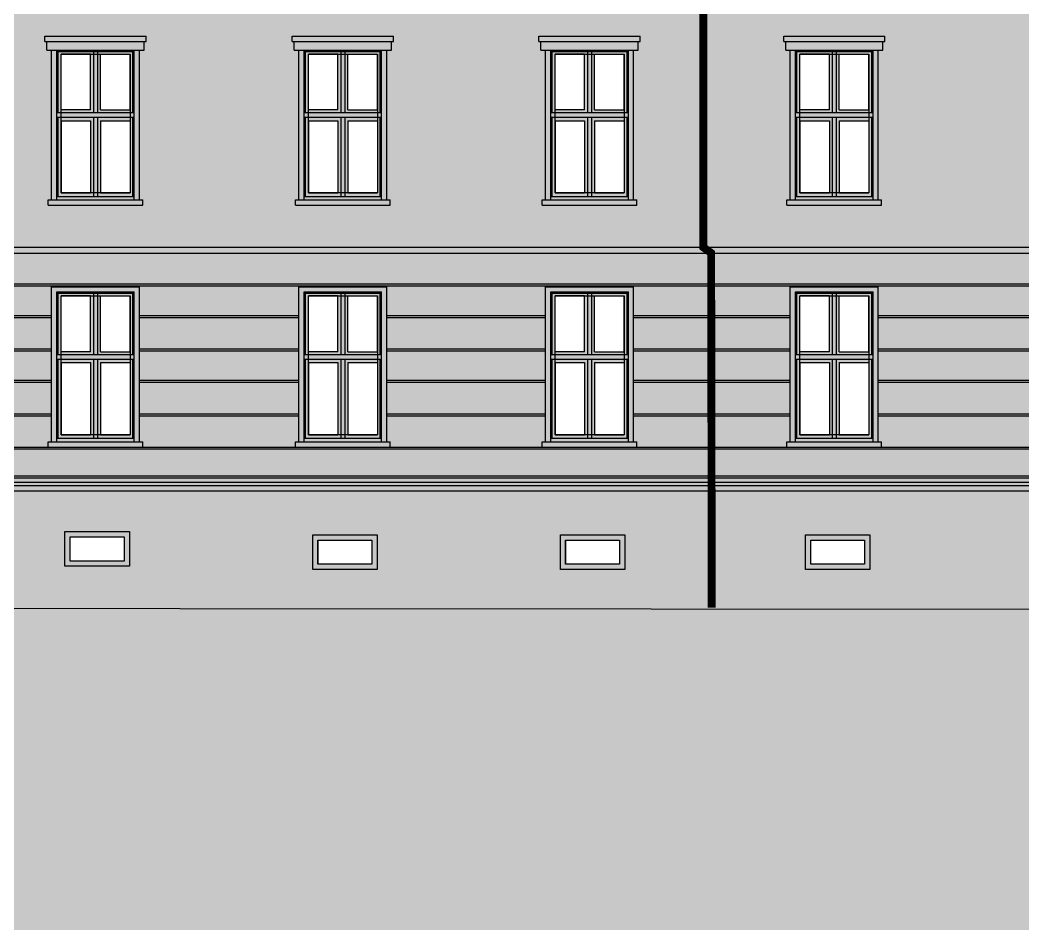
# Model space of a CAD drawing. Header units: metres. Extents: x -6 to 116, y 234 to 267.
# Drawn here: x 39.16 to 54.43, y 233.64 to 247.49 of the extents above; entities that cross this region are included whole.
import ezdxf

# ---------------------------------------------------------------- set-up
doc = ezdxf.new("R2010")
doc.units = ezdxf.units.M
doc.header["$LTSCALE"] = 0.01
doc.header["$XCLIPFRAME"] = 2
doc.linetypes.add('AUSGEZOGEN', pattern=[0])
for name, color, linetype in [('A_Fensterrahmen', 1, 'Continuous'), ('A_Glasbild', 7, 'Continuous'), ('A_regenrinne', 252, 'Continuous'), ('A_Schraff_Fassade_OG', 41, 'Continuous'), ('A_Schraff_Fensterrahmen', 255, 'Continuous'), ('A_Schraff_gelände', 251, 'Continuous'), ('A_Schraff_Gewaende', 23, 'Continuous'), ('A_Schraff_Paneel', 14, 'Continuous'), ('A_Schraff_Sims', 17, 'Continuous'), ('FASSADE', 7, 'AUSGEZOGEN'), ('FASSADE_STRUKTUR', 2, 'AUSGEZOGEN'), ('Gel_lageplan', 4, 'Continuous')]:
    doc.layers.add(name, color=color, linetype=linetype)
picture_1 = doc.add_image_def('image1.jpg', size_in_pixel=(60, 84))

msp = doc.modelspace()

# ---------------------------------------------------------------- hatches: boundary and pattern name
at = {"layer": 'A_Schraff_Fassade_OG'}
h = msp.add_hatch(color=256, dxfattribs=at)
h.paths.add_polyline_path([(39.643, 254.251), (39.573, 254.251), (39.573, 254.381), (39.543, 254.381), (39.543, 254.461), (41.083, 254.461), (41.083, 254.381), (41.053, 254.381), (41.053, 254.251), (40.983, 254.251), (40.983, 253.659), (43.408, 253.659), (43.408, 254.251), (43.338, 254.251), (43.338, 254.381), (43.308, 254.381), (43.308, 254.461), (44.848, 254.461), (44.848, 254.381), (44.818, 254.381), (44.818, 254.251), (44.748, 254.251), (44.748, 253.659), (47.163, 253.659), (47.163, 254.251), (47.093, 254.251), (47.093, 254.381), (47.063, 254.381), (47.063, 254.461), (48.603, 254.461), (48.603, 254.381), (48.573, 254.381), (48.573, 254.251), (48.503, 254.251), (48.503, 253.659), (50.888, 253.659), (50.888, 254.251), (50.818, 254.251), (50.818, 254.381), (50.788, 254.381), (50.788, 254.461), (52.328, 254.461), (52.328, 254.381), (52.298, 254.381), (52.298, 254.251), (52.228, 254.251), (52.228, 253.659), (54.633, 253.659), (54.633, 254.251), (54.563, 254.251), (54.563, 254.381), (54.533, 254.381), (54.533, 254.461), (56.073, 254.461), (56.073, 254.381), (56.043, 254.381), (56.043, 254.251), (55.973, 254.251), (55.973, 253.659), (58.393, 253.659), (58.393, 254.251), (58.323, 254.251), (58.323, 254.381), (58.293, 254.381), (58.293, 254.461), (59.833, 254.461), (59.833, 254.381), (59.803, 254.381), (59.803, 254.251), (59.733, 254.251), (59.733, 253.659), (62.133, 253.659), (62.133, 254.251), (62.063, 254.251), (62.063, 254.381), (62.033, 254.381), (62.033, 254.461), (63.573, 254.461), (63.573, 254.381), (63.543, 254.381), (63.543, 254.251), (63.473, 254.251), (63.473, 253.659), (65.903, 253.659), (65.903, 254.251), (65.833, 254.251), (65.833, 254.381), (65.803, 254.381), (65.803, 254.461), (67.343, 254.461), (67.343, 254.381), (67.313, 254.381), (67.313, 254.251), (67.243, 254.251), (67.243, 253.659), (69.696, 253.659), (69.696, 254.251), (69.626, 254.251), (69.626, 254.381), (69.596, 254.381), (69.596, 254.461), (71.136, 254.461), (71.136, 254.381), (71.106, 254.381), (71.106, 254.251), (71.036, 254.251), (71.036, 253.659), (72.503, 253.659), (72.503, 254.562), (25.866, 254.562), (25.866, 253.659), (28.408, 253.659), (28.408, 254.251), (28.338, 254.251), (28.338, 254.381), (28.308, 254.381), (28.308, 254.461), (29.848, 254.461), (29.848, 254.381), (29.818, 254.381), (29.818, 254.251), (29.748, 254.251), (29.748, 253.659), (32.153, 253.659), (32.153, 254.251), (32.083, 254.251), (32.083, 254.381), (32.053, 254.381), (32.053, 254.461), (33.593, 254.461), (33.593, 254.381), (33.563, 254.381), (33.563, 254.251), (33.493, 254.251), (33.493, 253.659), (35.923, 253.659), (35.923, 254.251), (35.853, 254.251), (35.853, 254.381), (35.823, 254.381), (35.823, 254.461), (37.363, 254.461), (37.363, 254.381), (37.333, 254.381), (37.333, 254.251), (37.263, 254.251), (37.263, 253.659), (39.643, 253.659)])
h.paths.add_polyline_path([(72.503, 253.659), (71.036, 253.659), (71.036, 251.971), (71.086, 251.971), (71.086, 251.891), (69.646, 251.891), (69.646, 251.971), (69.696, 251.971), (69.696, 253.659), (67.243, 253.659), (67.243, 251.971), (67.293, 251.971), (67.293, 251.891), (65.853, 251.891), (65.853, 251.971), (65.903, 251.971), (65.903, 253.659), (63.473, 253.659), (63.473, 251.971), (63.523, 251.971), (63.523, 251.891), (62.083, 251.891), (62.083, 251.971), (62.133, 251.971), (62.133, 253.659), (59.733, 253.659), (59.733, 251.971), (59.783, 251.971), (59.783, 251.891), (58.343, 251.891), (58.343, 251.971), (58.393, 251.971), (58.393, 253.659), (55.973, 253.659), (55.973, 251.971), (56.023, 251.971), (56.023, 251.891), (54.583, 251.891), (54.583, 251.971), (54.633, 251.971), (54.633, 253.659), (52.228, 253.659), (52.228, 251.971), (52.278, 251.971), (52.278, 251.891), (50.838, 251.891), (50.838, 251.971), (50.888, 251.971), (50.888, 253.659), (48.503, 253.659), (48.503, 251.971), (48.553, 251.971), (48.553, 251.891), (47.113, 251.891), (47.113, 251.971), (47.163, 251.971), (47.163, 253.659), (44.748, 253.659), (44.748, 251.971), (44.798, 251.971), (44.798, 251.891), (43.358, 251.891), (43.358, 251.971), (43.408, 251.971), (43.408, 253.659), (40.983, 253.659), (40.983, 251.971), (41.033, 251.971), (41.033, 251.891), (39.593, 251.891), (39.593, 251.971), (39.643, 251.971), (39.643, 253.659), (37.263, 253.659), (37.263, 251.971), (37.313, 251.971), (37.313, 251.891), (35.873, 251.891), (35.873, 251.971), (35.923, 251.971), (35.923, 253.659), (33.493, 253.659), (33.493, 251.971), (33.543, 251.971), (33.543, 251.891), (32.103, 251.891), (32.103, 251.971), (32.153, 251.971), (32.153, 253.659), (29.748, 253.659), (29.748, 251.971), (29.798, 251.971), (29.798, 251.891), (28.358, 251.891), (28.358, 251.971), (28.408, 251.971), (28.408, 253.659), (25.866, 253.659), (25.866, 249.706), (28.408, 249.706), (28.408, 250.665), (28.338, 250.665), (28.338, 250.795), (28.308, 250.795), (28.308, 250.875), (29.848, 250.875), (29.848, 250.795), (29.818, 250.795), (29.818, 250.665), (29.748, 250.665), (29.748, 249.706), (32.153, 249.706), (32.153, 250.665), (32.083, 250.665), (32.083, 250.795), (32.053, 250.795), (32.053, 250.875), (33.593, 250.875), (33.593, 250.795), (33.563, 250.795), (33.563, 250.665), (33.493, 250.665), (33.493, 249.706), (35.923, 249.706), (35.923, 250.665), (35.853, 250.665), (35.853, 250.795), (35.823, 250.795), (35.823, 250.875), (37.363, 250.875), (37.363, 250.795), (37.333, 250.795), (37.333, 250.665), (37.263, 250.665), (37.263, 249.706), (39.643, 249.706), (39.643, 250.665), (39.573, 250.665), (39.573, 250.795), (39.543, 250.795), (39.543, 250.875), (41.083, 250.875), (41.083, 250.795), (41.053, 250.795), (41.053, 250.665), (40.983, 250.665), (40.983, 249.706), (43.408, 249.706), (43.408, 250.665), (43.338, 250.665), (43.338, 250.795), (43.308, 250.795), (43.308, 250.875), (44.848, 250.875), (44.848, 250.795), (44.818, 250.795), (44.818, 250.665), (44.748, 250.665), (44.748, 249.706), (47.163, 249.706), (47.163, 250.665), (47.093, 250.665), (47.093, 250.795), (47.063, 250.795), (47.063, 250.875), (48.603, 250.875), (48.603, 250.795), (48.573, 250.795), (48.573, 250.665), (48.503, 250.665), (48.503, 249.706), (50.888, 249.706), (50.888, 250.665), (50.818, 250.665), (50.818, 250.795), (50.788, 250.795), (50.788, 250.875), (52.328, 250.875), (52.328, 250.795), (52.298, 250.795), (52.298, 250.665), (52.228, 250.665), (52.228, 249.706), (54.633, 249.706), (54.633, 250.665), (54.563, 250.665), (54.563, 250.795), (54.533, 250.795), (54.533, 250.875), (56.073, 250.875), (56.073, 250.795), (56.043, 250.795), (56.043, 250.665), (55.973, 250.665), (55.973, 249.706), (58.393, 249.706), (58.393, 250.665), (58.323, 250.665), (58.323, 250.795), (58.293, 250.795), (58.293, 250.875), (59.833, 250.875), (59.833, 250.795), (59.803, 250.795), (59.803, 250.665), (59.733, 250.665), (59.733, 249.706), (62.133, 249.706), (62.133, 250.665), (62.063, 250.665), (62.063, 250.795), (62.033, 250.795), (62.033, 250.875), (63.573, 250.875), (63.573, 250.795), (63.543, 250.795), (63.543, 250.665), (63.473, 250.665), (63.473, 249.706), (65.903, 249.706), (65.903, 250.665), (65.833, 250.665), (65.833, 250.795), (65.803, 250.795), (65.803, 250.875), (67.343, 250.875), (67.343, 250.795), (67.313, 250.795), (67.313, 250.665), (67.243, 250.665), (67.243, 249.706), (69.696, 249.706), (69.696, 250.665), (69.626, 250.665), (69.626, 250.795), (69.596, 250.795), (69.596, 250.875), (71.136, 250.875), (71.136, 250.795), (71.106, 250.795), (71.106, 250.665), (71.036, 250.665), (71.036, 249.706), (72.503, 249.706)])
h.paths.add_polyline_path([(39.643, 249.706), (37.263, 249.706), (37.263, 248.385), (37.313, 248.385), (37.313, 248.305), (35.873, 248.305), (35.873, 248.385), (35.923, 248.385), (35.923, 249.706), (33.493, 249.706), (33.493, 248.385), (33.543, 248.385), (33.543, 248.305), (32.103, 248.305), (32.103, 248.385), (32.153, 248.385), (32.153, 249.706), (29.748, 249.706), (29.748, 248.385), (29.798, 248.385), (29.798, 248.305), (28.358, 248.305), (28.358, 248.385), (28.408, 248.385), (28.408, 249.706), (25.866, 249.706), (25.866, 245.725), (28.408, 245.725), (28.408, 247.035), (28.338, 247.035), (28.338, 247.165), (28.308, 247.165), (28.308, 247.245), (29.848, 247.245), (29.848, 247.165), (29.818, 247.165), (29.818, 247.035), (29.748, 247.035), (29.748, 245.725), (32.153, 245.725), (32.153, 247.035), (32.083, 247.035), (32.083, 247.165), (32.053, 247.165), (32.053, 247.245), (33.593, 247.245), (33.593, 247.165), (33.563, 247.165), (33.563, 247.035), (33.493, 247.035), (33.493, 245.725), (35.923, 245.725), (35.923, 247.035), (35.853, 247.035), (35.853, 247.165), (35.823, 247.165), (35.823, 247.245), (37.363, 247.245), (37.363, 247.165), (37.333, 247.165), (37.333, 247.035), (37.263, 247.035), (37.263, 245.725), (39.643, 245.725), (39.643, 247.035), (39.573, 247.035), (39.573, 247.165), (39.543, 247.165), (39.543, 247.245), (41.083, 247.245), (41.083, 247.165), (41.053, 247.165), (41.053, 247.035), (40.983, 247.035), (40.983, 245.725), (43.408, 245.725), (43.408, 247.035), (43.338, 247.035), (43.338, 247.165), (43.308, 247.165), (43.308, 247.245), (44.848, 247.245), (44.848, 247.165), (44.818, 247.165), (44.818, 247.035), (44.748, 247.035), (44.748, 245.725), (47.163, 245.725), (47.163, 247.035), (47.093, 247.035), (47.093, 247.165), (47.063, 247.165), (47.063, 247.245), (48.603, 247.245), (48.603, 247.165), (48.573, 247.165), (48.573, 247.035), (48.503, 247.035), (48.503, 245.725), (50.888, 245.725), (50.888, 247.035), (50.818, 247.035), (50.818, 247.165), (50.788, 247.165), (50.788, 247.245), (52.328, 247.245), (52.328, 247.165), (52.298, 247.165), (52.298, 247.035), (52.228, 247.035), (52.228, 245.725), (54.633, 245.725), (54.633, 247.035), (54.563, 247.035), (54.563, 247.165), (54.533, 247.165), (54.533, 247.245), (56.073, 247.245), (56.073, 247.165), (56.043, 247.165), (56.043, 247.035), (55.973, 247.035), (55.973, 245.725), (58.393, 245.725), (58.393, 247.035), (58.323, 247.035), (58.323, 247.165), (58.293, 247.165), (58.293, 247.245), (59.833, 247.245), (59.833, 247.165), (59.803, 247.165), (59.803, 247.035), (59.733, 247.035), (59.733, 245.725), (62.133, 245.725), (62.133, 247.035), (62.063, 247.035), (62.063, 247.165), (62.033, 247.165), (62.033, 247.245), (63.573, 247.245), (63.573, 247.165), (63.543, 247.165), (63.543, 247.035), (63.473, 247.035), (63.473, 245.725), (65.903, 245.725), (65.903, 247.035), (65.833, 247.035), (65.833, 247.165), (65.803, 247.165), (65.803, 247.245), (67.343, 247.245), (67.343, 247.165), (67.313, 247.165), (67.313, 247.035), (67.243, 247.035), (67.243, 245.725), (69.696, 245.725), (69.696, 247.035), (69.626, 247.035), (69.626, 247.165), (69.596, 247.165), (69.596, 247.245), (71.136, 247.245), (71.136, 247.165), (71.106, 247.165), (71.106, 247.035), (71.036, 247.035), (71.036, 245.725), (72.503, 245.725), (72.503, 249.706), (71.036, 249.706), (71.036, 248.385), (71.086, 248.385), (71.086, 248.305), (69.646, 248.305), (69.646, 248.385), (69.696, 248.385), (69.696, 249.706), (67.243, 249.706), (67.243, 248.385), (67.293, 248.385), (67.293, 248.305), (65.853, 248.305), (65.853, 248.385), (65.903, 248.385), (65.903, 249.706), (63.473, 249.706), (63.473, 248.385), (63.523, 248.385), (63.523, 248.305), (62.083, 248.305), (62.083, 248.385), (62.133, 248.385), (62.133, 249.706), (59.733, 249.706), (59.733, 248.385), (59.783, 248.385), (59.783, 248.305), (58.343, 248.305), (58.343, 248.385), (58.393, 248.385), (58.393, 249.706), (55.973, 249.706), (55.973, 248.385), (56.023, 248.385), (56.023, 248.305), (54.583, 248.305), (54.583, 248.385), (54.633, 248.385), (54.633, 249.706), (52.228, 249.706), (52.228, 248.385), (52.278, 248.385), (52.278, 248.305), (50.838, 248.305), (50.838, 248.385), (50.888, 248.385), (50.888, 249.706), (48.503, 249.706), (48.503, 248.385), (48.553, 248.385), (48.553, 248.305), (47.113, 248.305), (47.113, 248.385), (47.163, 248.385), (47.163, 249.706), (44.748, 249.706), (44.748, 248.385), (44.798, 248.385), (44.798, 248.305), (43.358, 248.305), (43.358, 248.385), (43.408, 248.385), (43.408, 249.706), (40.983, 249.706), (40.983, 248.385), (41.033, 248.385), (41.033, 248.305), (39.593, 248.305), (39.593, 248.385), (39.643, 248.385)])
h.paths.add_polyline_path([(39.643, 245.725), (37.263, 245.725), (37.263, 244.755), (37.313, 244.755), (37.313, 244.675), (35.873, 244.675), (35.873, 244.755), (35.923, 244.755), (35.923, 245.725), (33.493, 245.725), (33.493, 244.755), (33.543, 244.755), (33.543, 244.675), (32.103, 244.675), (32.103, 244.755), (32.153, 244.755), (32.153, 245.725), (29.748, 245.725), (29.748, 244.755), (29.798, 244.755), (29.798, 244.675), (28.358, 244.675), (28.358, 244.755), (28.408, 244.755), (28.408, 245.725), (25.866, 245.725), (25.866, 244.032), (72.503, 244.032), (72.503, 245.725), (71.036, 245.725), (71.036, 244.755), (71.086, 244.755), (71.086, 244.675), (69.646, 244.675), (69.646, 244.755), (69.696, 244.755), (69.696, 245.725), (67.243, 245.725), (67.243, 244.755), (67.293, 244.755), (67.293, 244.675), (65.853, 244.675), (65.853, 244.755), (65.903, 244.755), (65.903, 245.725), (63.473, 245.725), (63.473, 244.755), (63.523, 244.755), (63.523, 244.675), (62.083, 244.675), (62.083, 244.755), (62.133, 244.755), (62.133, 245.725), (59.733, 245.725), (59.733, 244.755), (59.783, 244.755), (59.783, 244.675), (58.343, 244.675), (58.343, 244.755), (58.393, 244.755), (58.393, 245.725), (55.973, 245.725), (55.973, 244.755), (56.023, 244.755), (56.023, 244.675), (54.583, 244.675), (54.583, 244.755), (54.633, 244.755), (54.633, 245.725), (52.228, 245.725), (52.228, 244.755), (52.278, 244.755), (52.278, 244.675), (50.838, 244.675), (50.838, 244.755), (50.888, 244.755), (50.888, 245.725), (48.503, 245.725), (48.503, 244.755), (48.553, 244.755), (48.553, 244.675), (47.113, 244.675), (47.113, 244.755), (47.163, 244.755), (47.163, 245.725), (44.748, 245.725), (44.748, 244.755), (44.798, 244.755), (44.798, 244.675), (43.358, 244.675), (43.358, 244.755), (43.408, 244.755), (43.408, 245.725), (40.983, 245.725), (40.983, 244.755), (41.033, 244.755), (41.033, 244.675), (39.593, 244.675), (39.593, 244.755), (39.643, 244.755)])
at = {"layer": 'A_Schraff_Fensterrahmen'}
h = msp.add_hatch(color=256, dxfattribs=at)
h.paths.add_polyline_path([(40.283, 247.015), (39.743, 247.015), (39.743, 246.083), (40.283, 246.083)])
h.paths.add_polyline_path([(40.238, 246.974), (40.238, 246.124), (39.788, 246.124), (39.788, 246.974)], flags=16)
h.paths.add_polyline_path([(40.883, 247.015), (40.343, 247.015), (40.343, 246.083), (40.883, 246.083)])
h.paths.add_polyline_path([(40.388, 246.974), (40.838, 246.974), (40.838, 246.124), (40.388, 246.124)], flags=16)
h.paths.add_polyline_path([(40.343, 247.015), (40.283, 247.015), (40.283, 246.083), (40.343, 246.083)])
h.paths.add_polyline_path([(40.283, 246.013), (39.743, 246.013), (39.743, 244.807), (40.283, 244.807)])
h.paths.add_polyline_path([(40.238, 245.96), (40.238, 244.86), (39.788, 244.86), (39.788, 245.96)], flags=16)
h.paths.add_polyline_path([(40.883, 246.013), (40.343, 246.013), (40.343, 244.807), (40.883, 244.807)])
h.paths.add_polyline_path([(40.838, 245.96), (40.838, 244.86), (40.388, 244.86), (40.388, 245.96)], flags=16)
h.paths.add_polyline_path([(40.343, 246.013), (40.283, 246.013), (40.283, 244.807), (40.343, 244.807)])
h.paths.add_polyline_path([(40.903, 246.05), (39.723, 246.05), (39.723, 246.013), (40.903, 246.013)])
h.paths.add_polyline_path([(40.903, 246.083), (39.723, 246.083), (39.723, 246.05), (40.903, 246.05)])
h.paths.add_polyline_path([(40.903, 244.807), (39.723, 244.807), (39.723, 244.755), (40.903, 244.755)])
h = msp.add_hatch(color=256, dxfattribs=at)
h.paths.add_polyline_path([(44.048, 247.015), (43.508, 247.015), (43.508, 246.083), (44.048, 246.083)])
h.paths.add_polyline_path([(44.003, 246.974), (44.003, 246.124), (43.553, 246.124), (43.553, 246.974)], flags=16)
h.paths.add_polyline_path([(44.648, 247.015), (44.108, 247.015), (44.108, 246.083), (44.648, 246.083)])
h.paths.add_polyline_path([(44.153, 246.974), (44.603, 246.974), (44.603, 246.124), (44.153, 246.124)], flags=16)
h.paths.add_polyline_path([(44.108, 247.015), (44.048, 247.015), (44.048, 246.083), (44.108, 246.083)])
h.paths.add_polyline_path([(44.048, 246.013), (43.508, 246.013), (43.508, 244.807), (44.048, 244.807)])
h.paths.add_polyline_path([(44.003, 245.96), (44.003, 244.86), (43.553, 244.86), (43.553, 245.96)], flags=16)
h.paths.add_polyline_path([(44.648, 246.013), (44.108, 246.013), (44.108, 244.807), (44.648, 244.807)])
h.paths.add_polyline_path([(44.603, 245.96), (44.603, 244.86), (44.153, 244.86), (44.153, 245.96)], flags=16)
h.paths.add_polyline_path([(44.108, 246.013), (44.048, 246.013), (44.048, 244.807), (44.108, 244.807)])
h.paths.add_polyline_path([(44.668, 246.05), (43.488, 246.05), (43.488, 246.013), (44.668, 246.013)])
h.paths.add_polyline_path([(44.668, 246.083), (43.488, 246.083), (43.488, 246.05), (44.668, 246.05)])
h.paths.add_polyline_path([(44.668, 244.807), (43.488, 244.807), (43.488, 244.755), (44.668, 244.755)])
h = msp.add_hatch(color=256, dxfattribs=at)
h.paths.add_polyline_path([(47.803, 247.015), (47.263, 247.015), (47.263, 246.083), (47.803, 246.083)])
h.paths.add_polyline_path([(47.758, 246.974), (47.758, 246.124), (47.308, 246.124), (47.308, 246.974)], flags=16)
h.paths.add_polyline_path([(48.403, 247.015), (47.863, 247.015), (47.863, 246.083), (48.403, 246.083)])
h.paths.add_polyline_path([(47.908, 246.974), (48.358, 246.974), (48.358, 246.124), (47.908, 246.124)], flags=16)
h.paths.add_polyline_path([(47.863, 247.015), (47.803, 247.015), (47.803, 246.083), (47.863, 246.083)])
h.paths.add_polyline_path([(47.803, 246.013), (47.263, 246.013), (47.263, 244.807), (47.803, 244.807)])
h.paths.add_polyline_path([(47.758, 245.96), (47.758, 244.86), (47.308, 244.86), (47.308, 245.96)], flags=16)
h.paths.add_polyline_path([(48.403, 246.013), (47.863, 246.013), (47.863, 244.807), (48.403, 244.807)])
h.paths.add_polyline_path([(48.358, 245.96), (48.358, 244.86), (47.908, 244.86), (47.908, 245.96)], flags=16)
h.paths.add_polyline_path([(47.863, 246.013), (47.803, 246.013), (47.803, 244.807), (47.863, 244.807)])
h.paths.add_polyline_path([(48.423, 246.05), (47.243, 246.05), (47.243, 246.013), (48.423, 246.013)])
h.paths.add_polyline_path([(48.423, 246.083), (47.243, 246.083), (47.243, 246.05), (48.423, 246.05)])
h.paths.add_polyline_path([(48.423, 244.807), (47.243, 244.807), (47.243, 244.755), (48.423, 244.755)])
h = msp.add_hatch(color=256, dxfattribs=at)
h.paths.add_polyline_path([(51.528, 247.015), (50.988, 247.015), (50.988, 246.083), (51.528, 246.083)])
h.paths.add_polyline_path([(51.483, 246.974), (51.483, 246.124), (51.033, 246.124), (51.033, 246.974)], flags=16)
h.paths.add_polyline_path([(52.128, 247.015), (51.588, 247.015), (51.588, 246.083), (52.128, 246.083)])
h.paths.add_polyline_path([(51.633, 246.974), (52.083, 246.974), (52.083, 246.124), (51.633, 246.124)], flags=16)
h.paths.add_polyline_path([(51.588, 247.015), (51.528, 247.015), (51.528, 246.083), (51.588, 246.083)])
h.paths.add_polyline_path([(51.528, 246.013), (50.988, 246.013), (50.988, 244.807), (51.528, 244.807)])
h.paths.add_polyline_path([(51.483, 245.96), (51.483, 244.86), (51.033, 244.86), (51.033, 245.96)], flags=16)
h.paths.add_polyline_path([(52.128, 246.013), (51.588, 246.013), (51.588, 244.807), (52.128, 244.807)])
h.paths.add_polyline_path([(52.083, 245.96), (52.083, 244.86), (51.633, 244.86), (51.633, 245.96)], flags=16)
h.paths.add_polyline_path([(51.588, 246.013), (51.528, 246.013), (51.528, 244.807), (51.588, 244.807)])
h.paths.add_polyline_path([(52.148, 246.05), (50.968, 246.05), (50.968, 246.013), (52.148, 246.013)])
h.paths.add_polyline_path([(52.148, 246.083), (50.968, 246.083), (50.968, 246.05), (52.148, 246.05)])
h.paths.add_polyline_path([(52.148, 244.807), (50.968, 244.807), (50.968, 244.755), (52.148, 244.755)])
h = msp.add_hatch(color=256, dxfattribs=at)
h.paths.add_polyline_path([(40.283, 243.332), (39.743, 243.332), (39.743, 242.401), (40.283, 242.401)])
h.paths.add_polyline_path([(40.238, 243.291), (40.238, 242.441), (39.788, 242.441), (39.788, 243.291)], flags=16)
h.paths.add_polyline_path([(40.883, 243.332), (40.343, 243.332), (40.343, 242.401), (40.883, 242.401)])
h.paths.add_polyline_path([(40.388, 243.291), (40.838, 243.291), (40.838, 242.441), (40.388, 242.441)], flags=16)
h.paths.add_polyline_path([(40.283, 242.33), (39.743, 242.33), (39.743, 241.125), (40.283, 241.125)])
h.paths.add_polyline_path([(40.238, 242.278), (40.238, 241.178), (39.788, 241.178), (39.788, 242.278)], flags=16)
h.paths.add_polyline_path([(40.883, 242.33), (40.343, 242.33), (40.343, 241.125), (40.883, 241.125)])
h.paths.add_polyline_path([(40.388, 242.278), (40.838, 242.278), (40.838, 241.178), (40.388, 241.178)], flags=16)
h = msp.add_hatch(color=256, dxfattribs=at)
h.paths.add_polyline_path([(40.343, 243.332), (40.283, 243.332), (40.283, 242.401), (40.343, 242.401)])
h.paths.add_polyline_path([(40.343, 242.33), (40.283, 242.33), (40.283, 241.125), (40.343, 241.125)])
h = msp.add_hatch(color=256, dxfattribs=at)
h.paths.add_polyline_path([(44.048, 243.332), (43.508, 243.332), (43.508, 242.401), (44.048, 242.401)])
h.paths.add_polyline_path([(44.003, 243.291), (44.003, 242.441), (43.553, 242.441), (43.553, 243.291)], flags=16)
h.paths.add_polyline_path([(44.648, 243.332), (44.108, 243.332), (44.108, 242.401), (44.648, 242.401)])
h.paths.add_polyline_path([(44.153, 243.291), (44.603, 243.291), (44.603, 242.441), (44.153, 242.441)], flags=16)
h.paths.add_polyline_path([(44.048, 242.33), (43.508, 242.33), (43.508, 241.125), (44.048, 241.125)])
h.paths.add_polyline_path([(44.003, 242.278), (44.003, 241.178), (43.553, 241.178), (43.553, 242.278)], flags=16)
h.paths.add_polyline_path([(44.648, 242.33), (44.108, 242.33), (44.108, 241.125), (44.648, 241.125)])
h.paths.add_polyline_path([(44.153, 242.278), (44.603, 242.278), (44.603, 241.178), (44.153, 241.178)], flags=16)
h = msp.add_hatch(color=256, dxfattribs=at)
h.paths.add_polyline_path([(44.108, 243.332), (44.048, 243.332), (44.048, 242.401), (44.108, 242.401)])
h.paths.add_polyline_path([(44.108, 242.33), (44.048, 242.33), (44.048, 241.125), (44.108, 241.125)])
h = msp.add_hatch(color=256, dxfattribs=at)
h.paths.add_polyline_path([(47.803, 243.332), (47.263, 243.332), (47.263, 242.401), (47.803, 242.401)])
h.paths.add_polyline_path([(47.758, 243.291), (47.758, 242.441), (47.308, 242.441), (47.308, 243.291)], flags=16)
h.paths.add_polyline_path([(48.403, 243.332), (47.863, 243.332), (47.863, 242.401), (48.403, 242.401)])
h.paths.add_polyline_path([(47.908, 243.291), (48.358, 243.291), (48.358, 242.441), (47.908, 242.441)], flags=16)
h.paths.add_polyline_path([(47.803, 242.33), (47.263, 242.33), (47.263, 241.125), (47.803, 241.125)])
h.paths.add_polyline_path([(47.758, 242.278), (47.758, 241.178), (47.308, 241.178), (47.308, 242.278)], flags=16)
h.paths.add_polyline_path([(48.403, 242.33), (47.863, 242.33), (47.863, 241.125), (48.403, 241.125)])
h.paths.add_polyline_path([(47.908, 242.278), (48.358, 242.278), (48.358, 241.178), (47.908, 241.178)], flags=16)
h = msp.add_hatch(color=256, dxfattribs=at)
h.paths.add_polyline_path([(47.863, 243.332), (47.803, 243.332), (47.803, 242.401), (47.863, 242.401)])
h.paths.add_polyline_path([(47.863, 242.33), (47.803, 242.33), (47.803, 241.125), (47.863, 241.125)])
h = msp.add_hatch(color=256, dxfattribs=at)
h.paths.add_polyline_path([(51.528, 243.332), (50.988, 243.332), (50.988, 242.401), (51.528, 242.401)])
h.paths.add_polyline_path([(51.483, 243.291), (51.483, 242.441), (51.033, 242.441), (51.033, 243.291)], flags=16)
h.paths.add_polyline_path([(52.128, 243.332), (51.588, 243.332), (51.588, 242.401), (52.128, 242.401)])
h.paths.add_polyline_path([(51.633, 243.291), (52.083, 243.291), (52.083, 242.441), (51.633, 242.441)], flags=16)
h.paths.add_polyline_path([(51.528, 242.33), (50.988, 242.33), (50.988, 241.125), (51.528, 241.125)])
h.paths.add_polyline_path([(51.483, 242.278), (51.483, 241.178), (51.033, 241.178), (51.033, 242.278)], flags=16)
h.paths.add_polyline_path([(52.128, 242.33), (51.588, 242.33), (51.588, 241.125), (52.128, 241.125)])
h.paths.add_polyline_path([(51.633, 242.278), (52.083, 242.278), (52.083, 241.178), (51.633, 241.178)], flags=16)
h = msp.add_hatch(color=256, dxfattribs=at)
h.paths.add_polyline_path([(51.588, 243.332), (51.528, 243.332), (51.528, 242.401), (51.588, 242.401)])
h.paths.add_polyline_path([(51.588, 242.33), (51.528, 242.33), (51.528, 241.125), (51.588, 241.125)])
h = msp.add_hatch(color=256, dxfattribs=at)
h.paths.add_polyline_path([(40.903, 242.401), (39.723, 242.401), (39.723, 242.33), (40.903, 242.33)])
h.paths.add_polyline_path([(40.903, 241.125), (39.723, 241.125), (39.723, 241.072), (40.903, 241.072)])
h = msp.add_hatch(color=256, dxfattribs=at)
h.paths.add_polyline_path([(44.668, 242.401), (43.488, 242.401), (43.488, 242.33), (44.668, 242.33)])
h.paths.add_polyline_path([(44.668, 241.125), (43.488, 241.125), (43.488, 241.072), (44.668, 241.072)])
h = msp.add_hatch(color=256, dxfattribs=at)
h.paths.add_polyline_path([(48.423, 242.401), (47.243, 242.401), (47.243, 242.33), (48.423, 242.33)])
h.paths.add_polyline_path([(48.423, 241.125), (47.243, 241.125), (47.243, 241.072), (48.423, 241.072)])
h = msp.add_hatch(color=256, dxfattribs=at)
h.paths.add_polyline_path([(52.148, 242.401), (50.968, 242.401), (50.968, 242.33), (52.148, 242.33)])
h.paths.add_polyline_path([(52.148, 241.125), (50.968, 241.125), (50.968, 241.072), (52.148, 241.072)])
h = msp.add_hatch(color=256, dxfattribs=at)
h.paths.add_polyline_path([(40.828, 239.706), (39.848, 239.706), (39.848, 239.176), (40.828, 239.176)])
h.paths.add_polyline_path([(40.748, 239.626), (40.748, 239.256), (39.928, 239.256), (39.928, 239.626)], flags=16)
h = msp.add_hatch(color=256, dxfattribs=at)
h.paths.add_polyline_path([(44.6, 239.656), (43.62, 239.656), (43.62, 239.126), (44.6, 239.126)])
h.paths.add_polyline_path([(44.52, 239.576), (44.52, 239.206), (43.7, 239.206), (43.7, 239.576)], flags=16)
h.paths.add_polyline_path([(48.37, 239.656), (47.39, 239.656), (47.39, 239.126), (48.37, 239.126)])
h.paths.add_polyline_path([(48.29, 239.576), (48.29, 239.206), (47.47, 239.206), (47.47, 239.576)], flags=16)
h.paths.add_polyline_path([(52.1, 239.656), (51.12, 239.656), (51.12, 239.126), (52.1, 239.126)])
h.paths.add_polyline_path([(52.02, 239.576), (52.02, 239.206), (51.2, 239.206), (51.2, 239.576)], flags=16)
at = {"layer": 'A_Schraff_gelände'}
msp.add_hatch(color=256, dxfattribs=at).paths.add_polyline_path([(115.789, 239.736), (115.79, 233.64), (-5.312, 233.64), (-5.312, 239.796), (5.581, 239.796), (5.581, 239.036), (6.839, 238.726), (10.488, 238.742), (13.883, 238.756), (18.65, 238.776), (18.796, 238.752), (20.066, 238.546), (25.866, 238.541), (55.944, 238.516), (81.114, 238.556), (82.399, 238.776), (86.105, 238.872), (86.733, 238.872), (86.733, 238.791), (92.084, 238.791), (92.085, 238.891), (92.264, 238.891), (92.264, 237.938), (92.834, 237.938), (95.198, 237.938), (95.768, 237.938), (99.918, 237.938), (100.368, 237.938), (100.368, 238.816), (101.618, 238.816), (101.618, 240.076), (103.344, 240.076), (103.348, 239.906), (103.618, 239.906), (103.618, 239.736), (103.918, 239.736)])
at = {"layer": 'A_Schraff_Gewaende'}
h = msp.add_hatch(color=256, dxfattribs=at)
h.dxf.hatch_style = 1
h.paths.add_polyline_path([(41.083, 247.245), (39.543, 247.245), (39.543, 247.165), (41.083, 247.165)])
h.paths.add_polyline_path([(41.053, 247.165), (39.573, 247.165), (39.573, 247.035), (41.053, 247.035)])
h.paths.add_polyline_path([(39.723, 247.035), (39.643, 247.035), (39.643, 244.755), (39.723, 244.755)])
h.paths.add_polyline_path([(40.983, 247.035), (40.903, 247.035), (40.903, 244.755), (40.983, 244.755)])
h.paths.add_polyline_path([(40.903, 244.807), (39.723, 244.807), (39.723, 244.755), (40.903, 244.755)])
h.paths.add_polyline_path([(41.083, 244.755), (39.543, 244.755), (39.543, 244.675), (41.083, 244.675)])
h = msp.add_hatch(color=256, dxfattribs=at)
h.dxf.hatch_style = 1
h.paths.add_polyline_path([(44.848, 247.245), (43.308, 247.245), (43.308, 247.165), (44.848, 247.165)])
h.paths.add_polyline_path([(44.818, 247.165), (43.338, 247.165), (43.338, 247.035), (44.818, 247.035)])
h.paths.add_polyline_path([(43.488, 247.035), (43.408, 247.035), (43.408, 244.755), (43.488, 244.755)])
h.paths.add_polyline_path([(44.748, 247.035), (44.668, 247.035), (44.668, 244.755), (44.748, 244.755)])
h.paths.add_polyline_path([(44.668, 244.807), (43.488, 244.807), (43.488, 244.755), (44.668, 244.755)])
h.paths.add_polyline_path([(44.848, 244.755), (43.308, 244.755), (43.308, 244.675), (44.848, 244.675)])
h = msp.add_hatch(color=256, dxfattribs=at)
h.dxf.hatch_style = 1
h.paths.add_polyline_path([(48.603, 247.245), (47.063, 247.245), (47.063, 247.165), (48.603, 247.165)])
h.paths.add_polyline_path([(48.573, 247.165), (47.093, 247.165), (47.093, 247.035), (48.573, 247.035)])
h.paths.add_polyline_path([(47.243, 247.035), (47.163, 247.035), (47.163, 244.755), (47.243, 244.755)])
h.paths.add_polyline_path([(48.503, 247.035), (48.423, 247.035), (48.423, 244.755), (48.503, 244.755)])
h.paths.add_polyline_path([(48.423, 244.807), (47.243, 244.807), (47.243, 244.755), (48.423, 244.755)])
h.paths.add_polyline_path([(48.603, 244.755), (47.063, 244.755), (47.063, 244.675), (48.603, 244.675)])
h = msp.add_hatch(color=256, dxfattribs=at)
h.dxf.hatch_style = 1
h.paths.add_polyline_path([(52.328, 247.245), (50.788, 247.245), (50.788, 247.165), (52.328, 247.165)])
h.paths.add_polyline_path([(52.298, 247.165), (50.818, 247.165), (50.818, 247.035), (52.298, 247.035)])
h.paths.add_polyline_path([(50.968, 247.035), (50.888, 247.035), (50.888, 244.755), (50.968, 244.755)])
h.paths.add_polyline_path([(52.228, 247.035), (52.148, 247.035), (52.148, 244.755), (52.228, 244.755)])
h.paths.add_polyline_path([(52.148, 244.807), (50.968, 244.807), (50.968, 244.755), (52.148, 244.755)])
h.paths.add_polyline_path([(52.328, 244.755), (50.788, 244.755), (50.788, 244.675), (52.328, 244.675)])
h = msp.add_hatch(color=256, dxfattribs=at)
h.dxf.hatch_style = 1
h.paths.add_polyline_path([(40.983, 243.432), (39.643, 243.432), (39.643, 241.072), (39.723, 241.072), (39.723, 243.352), (40.903, 243.352), (40.903, 241.072), (40.983, 241.072)])
h = msp.add_hatch(color=256, dxfattribs=at)
h.dxf.hatch_style = 1
h.paths.add_polyline_path([(44.748, 243.432), (43.408, 243.432), (43.408, 241.072), (43.488, 241.072), (43.488, 243.352), (44.668, 243.352), (44.668, 241.072), (44.748, 241.072)])
h = msp.add_hatch(color=256, dxfattribs=at)
h.dxf.hatch_style = 1
h.paths.add_polyline_path([(48.503, 243.432), (47.163, 243.432), (47.163, 241.072), (47.243, 241.072), (47.243, 243.352), (48.423, 243.352), (48.423, 241.072), (48.503, 241.072)])
h = msp.add_hatch(color=256, dxfattribs=at)
h.dxf.hatch_style = 1
h.paths.add_polyline_path([(52.228, 243.432), (50.888, 243.432), (50.888, 241.072), (50.968, 241.072), (50.968, 243.352), (52.148, 243.352), (52.148, 241.072), (52.228, 241.072)])
h = msp.add_hatch(color=256, dxfattribs=at)
h.dxf.hatch_style = 1
h.paths.add_polyline_path([(41.033, 241.072), (39.593, 241.072), (39.593, 240.992), (41.033, 240.992)])
h = msp.add_hatch(color=256, dxfattribs=at)
h.dxf.hatch_style = 1
h.paths.add_polyline_path([(44.798, 241.072), (43.358, 241.072), (43.358, 240.992), (44.798, 240.992)])
h = msp.add_hatch(color=256, dxfattribs=at)
h.dxf.hatch_style = 1
h.paths.add_polyline_path([(48.553, 241.072), (47.113, 241.072), (47.113, 240.992), (48.553, 240.992)])
h = msp.add_hatch(color=256, dxfattribs=at)
h.dxf.hatch_style = 1
h.paths.add_polyline_path([(52.278, 241.072), (50.838, 241.072), (50.838, 240.992), (52.278, 240.992)])
at = {"layer": 'A_Schraff_Paneel'}
h = msp.add_hatch(color=256, dxfattribs=at)
h.paths.add_polyline_path([(25.866, 243.944), (25.866, 240.458), (72.468, 240.458), (72.468, 240.523), (72.503, 240.523), (72.503, 243.944)])
h.paths.add_polyline_path([(69.696, 243.432), (69.696, 241.072), (69.646, 241.072), (69.646, 240.992), (71.086, 240.992), (71.086, 241.072), (71.036, 241.072), (71.036, 243.432)], flags=16)
h.paths.add_polyline_path([(65.903, 243.432), (65.903, 241.072), (65.853, 241.072), (65.853, 240.992), (67.293, 240.992), (67.293, 241.072), (67.243, 241.072), (67.243, 243.432)], flags=16)
h.paths.add_polyline_path([(62.133, 243.432), (62.133, 241.072), (62.083, 241.072), (62.083, 240.992), (63.523, 240.992), (63.523, 241.072), (63.473, 241.072), (63.473, 243.432)], flags=16)
h.paths.add_polyline_path([(58.393, 243.432), (58.393, 241.072), (58.343, 241.072), (58.343, 240.992), (59.783, 240.992), (59.783, 241.072), (59.733, 241.072), (59.733, 243.432)], flags=16)
h.paths.add_polyline_path([(54.633, 243.432), (54.633, 241.072), (54.583, 241.072), (54.583, 240.992), (56.023, 240.992), (56.023, 241.072), (55.973, 241.072), (55.973, 243.432)], flags=16)
h.paths.add_polyline_path([(50.888, 243.432), (50.888, 241.072), (50.838, 241.072), (50.838, 240.992), (52.278, 240.992), (52.278, 241.072), (52.228, 241.072), (52.228, 243.432)], flags=16)
h.paths.add_polyline_path([(47.163, 243.432), (47.163, 241.072), (47.113, 241.072), (47.113, 240.992), (48.553, 240.992), (48.553, 241.072), (48.503, 241.072), (48.503, 243.432)], flags=16)
h.paths.add_polyline_path([(43.408, 243.432), (43.408, 241.072), (43.358, 241.072), (43.358, 240.992), (44.798, 240.992), (44.798, 241.072), (44.748, 241.072), (44.748, 243.432)], flags=16)
h.paths.add_polyline_path([(39.643, 243.432), (39.643, 241.072), (39.593, 241.072), (39.593, 240.992), (41.033, 240.992), (41.033, 241.072), (40.983, 241.072), (40.983, 243.432)], flags=16)
h.paths.add_polyline_path([(35.923, 243.432), (35.923, 241.072), (35.873, 241.072), (35.873, 240.992), (37.313, 240.992), (37.313, 241.072), (37.263, 241.072), (37.263, 243.432)], flags=16)
h.paths.add_polyline_path([(32.153, 243.432), (32.153, 241.072), (32.103, 241.072), (32.103, 240.992), (33.543, 240.992), (33.543, 241.072), (33.493, 241.072), (33.493, 243.432)], flags=16)
h.paths.add_polyline_path([(28.408, 243.432), (28.408, 241.072), (28.358, 241.072), (28.358, 240.992), (29.798, 240.992), (29.798, 241.072), (29.748, 241.072), (29.748, 243.432)], flags=16)
h = msp.add_hatch(color=256, dxfattribs=at)
h.paths.add_polyline_path([(25.866, 240.324), (25.865, 238.541), (55.944, 238.516), (58.613, 238.52), (58.613, 239.576), (59.513, 239.576), (59.515, 238.522), (62.347, 238.526), (62.347, 239.576), (63.247, 239.576), (63.249, 238.528), (66.092, 238.532), (66.092, 239.576), (66.992, 239.576), (66.994, 238.534), (69.852, 238.538), (69.852, 239.576), (70.752, 239.576), (70.754, 238.54), (72.503, 238.54), (72.503, 240.324)])
h.paths.add_polyline_path([(39.848, 239.706), (40.828, 239.706), (40.828, 239.176), (39.848, 239.176)], flags=16)
h.paths.add_polyline_path([(43.62, 239.656), (44.6, 239.656), (44.6, 239.126), (43.62, 239.126)], flags=16)
h.paths.add_polyline_path([(47.39, 239.656), (48.37, 239.656), (48.37, 239.126), (47.39, 239.126)], flags=16)
h.paths.add_polyline_path([(51.12, 239.656), (52.1, 239.656), (52.1, 239.126), (51.12, 239.126)], flags=16)
h.paths.add_polyline_path([(54.87, 239.626), (55.85, 239.626), (55.85, 239.096), (54.87, 239.096)], flags=16)
h.paths.add_polyline_path([(57.05, 239.436), (57.4, 239.436), (57.4, 239.086), (57.05, 239.086)], flags=16)
at = {"layer": 'A_Schraff_Sims'}
h = msp.add_hatch(color=256, dxfattribs=at)
h.paths.add_polyline_path([(25.866, 244.032), (25.866, 243.944), (72.503, 243.944), (72.503, 244.032)])
h.paths.add_polyline_path([(72.468, 240.324), (72.468, 240.408), (72.407, 240.408), (72.407, 240.458), (25.866, 240.458), (25.866, 240.324)])

# ---------------------------------------------------------------- linework, layer by layer
at = {"layer": 'A_Fensterrahmen'}
for p, q in [((39.723, 247.015), (40.903, 247.015)), ((39.743, 246.083), (39.743, 247.015)), ((40.283, 247.015), (40.283, 246.083)), ((40.343, 247.015), (40.343, 246.083)), ((40.883, 246.083), (40.883, 247.015)), ((43.488, 247.015), (44.668, 247.015)), ((43.508, 246.083), (43.508, 247.015)), ((44.048, 247.015), (44.048, 246.083)), ((44.108, 247.015), (44.108, 246.083)), ((44.648, 246.083), (44.648, 247.015)), ((47.243, 247.015), (48.423, 247.015)), ((47.263, 246.083), (47.263, 247.015)), ((47.803, 247.015), (47.803, 246.083)), ((47.863, 247.015), (47.863, 246.083)), ((48.403, 246.083), (48.403, 247.015)), ((50.968, 247.015), (52.148, 247.015)), ((50.988, 246.083), (50.988, 247.015)), ((51.528, 247.015), (51.528, 246.083)), ((51.588, 247.015), (51.588, 246.083)), ((52.128, 246.083), (52.128, 247.015)), ((40.238, 246.974), (39.788, 246.974)), ((39.788, 246.124), (39.788, 246.974)), ((40.238, 246.124), (40.238, 246.974)), ((40.388, 246.974), (40.838, 246.974)), ((40.388, 246.124), (40.388, 246.974)), ((40.838, 246.124), (40.838, 246.974)), ((44.003, 246.974), (43.553, 246.974)), ((43.553, 246.124), (43.553, 246.974)), ((44.003, 246.124), (44.003, 246.974)), ((44.153, 246.974), (44.603, 246.974)), ((44.153, 246.124), (44.153, 246.974)), ((44.603, 246.124), (44.603, 246.974)), ((47.758, 246.974), (47.308, 246.974)), ((47.308, 246.124), (47.308, 246.974)), ((47.758, 246.124), (47.758, 246.974)), ((47.908, 246.974), (48.358, 246.974)), ((47.908, 246.124), (47.908, 246.974)), ((48.358, 246.124), (48.358, 246.974)), ((51.483, 246.974), (51.033, 246.974)), ((51.033, 246.124), (51.033, 246.974)), ((51.483, 246.124), (51.483, 246.974)), ((51.633, 246.974), (52.083, 246.974)), ((51.633, 246.124), (51.633, 246.974)), ((52.083, 246.124), (52.083, 246.974)), ((39.723, 246.083), (40.903, 246.083)), ((40.238, 246.124), (39.788, 246.124)), ((40.388, 246.124), (40.838, 246.124)), ((43.488, 246.083), (44.668, 246.083)), ((44.003, 246.124), (43.553, 246.124)), ((44.153, 246.124), (44.603, 246.124)), ((47.243, 246.083), (48.423, 246.083)), ((47.758, 246.124), (47.308, 246.124)), ((47.908, 246.124), (48.358, 246.124)), ((50.968, 246.083), (52.148, 246.083)), ((51.483, 246.124), (51.033, 246.124)), ((51.633, 246.124), (52.083, 246.124)), ((39.723, 246.013), (40.903, 246.013)), ((39.743, 244.807), (39.743, 246.013)), ((39.788, 245.96), (39.788, 244.86)), ((39.788, 245.96), (40.238, 245.96)), ((40.238, 245.96), (40.238, 244.86)), ((40.283, 246.013), (40.283, 244.807)), ((40.343, 246.013), (40.343, 244.807)), ((40.388, 245.96), (40.388, 244.86)), ((40.388, 245.96), (40.838, 245.96)), ((40.838, 245.96), (40.838, 244.86)), ((40.883, 244.807), (40.883, 246.013)), ((43.488, 246.013), (44.668, 246.013)), ((43.508, 244.807), (43.508, 246.013)), ((43.553, 245.96), (43.553, 244.86)), ((43.553, 245.96), (44.003, 245.96)), ((44.003, 245.96), (44.003, 244.86)), ((44.048, 246.013), (44.048, 244.807)), ((44.108, 246.013), (44.108, 244.807)), ((44.153, 245.96), (44.153, 244.86)), ((44.153, 245.96), (44.603, 245.96)), ((44.603, 245.96), (44.603, 244.86)), ((44.648, 244.807), (44.648, 246.013)), ((47.243, 246.013), (48.423, 246.013)), ((47.263, 244.807), (47.263, 246.013)), ((47.308, 245.96), (47.308, 244.86)), ((47.308, 245.96), (47.758, 245.96)), ((47.758, 245.96), (47.758, 244.86)), ((47.803, 246.013), (47.803, 244.807)), ((47.863, 246.013), (47.863, 244.807)), ((47.908, 245.96), (47.908, 244.86)), ((47.908, 245.96), (48.358, 245.96)), ((48.358, 245.96), (48.358, 244.86)), ((48.403, 244.807), (48.403, 246.013)), ((50.968, 246.013), (52.148, 246.013)), ((50.988, 244.807), (50.988, 246.013)), ((51.033, 245.96), (51.033, 244.86)), ((51.033, 245.96), (51.483, 245.96)), ((51.483, 245.96), (51.483, 244.86)), ((51.528, 246.013), (51.528, 244.807)), ((51.588, 246.013), (51.588, 244.807)), ((51.633, 245.96), (51.633, 244.86)), ((51.633, 245.96), (52.083, 245.96)), ((52.083, 245.96), (52.083, 244.86)), ((52.128, 244.807), (52.128, 246.013)), ((39.788, 244.86), (40.238, 244.86)), ((40.388, 244.86), (40.838, 244.86)), ((43.553, 244.86), (44.003, 244.86)), ((44.153, 244.86), (44.603, 244.86)), ((47.308, 244.86), (47.758, 244.86)), ((47.908, 244.86), (48.358, 244.86)), ((51.033, 244.86), (51.483, 244.86)), ((51.633, 244.86), (52.083, 244.86)), ((39.723, 244.807), (40.903, 244.807)), ((43.488, 244.807), (44.668, 244.807)), ((47.243, 244.807), (48.423, 244.807)), ((50.968, 244.807), (52.148, 244.807)), ((39.723, 243.332), (40.903, 243.332)), ((39.743, 242.401), (39.743, 243.332)), ((40.283, 243.332), (40.283, 242.401)), ((40.343, 243.332), (40.343, 242.401)), ((40.883, 242.401), (40.883, 243.332)), ((43.488, 243.332), (44.668, 243.332)), ((43.508, 242.401), (43.508, 243.332)), ((44.048, 243.332), (44.048, 242.401)), ((44.108, 243.332), (44.108, 242.401)), ((44.648, 242.401), (44.648, 243.332)), ((47.243, 243.332), (48.423, 243.332)), ((47.263, 242.401), (47.263, 243.332)), ((47.803, 243.332), (47.803, 242.401)), ((47.863, 243.332), (47.863, 242.401)), ((48.403, 242.401), (48.403, 243.332)), ((50.968, 243.332), (52.148, 243.332)), ((50.988, 242.401), (50.988, 243.332)), ((51.528, 243.332), (51.528, 242.401)), ((51.588, 243.332), (51.588, 242.401)), ((52.128, 242.401), (52.128, 243.332)), ((39.788, 242.441), (39.788, 243.291)), ((40.238, 243.291), (39.788, 243.291)), ((40.238, 242.441), (40.238, 243.291)), ((40.388, 243.291), (40.838, 243.291)), ((40.388, 242.441), (40.388, 243.291)), ((40.838, 242.441), (40.838, 243.291)), ((43.553, 242.441), (43.553, 243.291)), ((44.003, 243.291), (43.553, 243.291)), ((44.003, 242.441), (44.003, 243.291)), ((44.153, 243.291), (44.603, 243.291)), ((44.153, 242.441), (44.153, 243.291)), ((44.603, 242.441), (44.603, 243.291)), ((47.308, 242.441), (47.308, 243.291)), ((47.758, 243.291), (47.308, 243.291)), ((47.758, 242.441), (47.758, 243.291)), ((47.908, 243.291), (48.358, 243.291)), ((47.908, 242.441), (47.908, 243.291)), ((48.358, 242.441), (48.358, 243.291)), ((51.033, 242.441), (51.033, 243.291)), ((51.483, 243.291), (51.033, 243.291)), ((51.483, 242.441), (51.483, 243.291)), ((51.633, 243.291), (52.083, 243.291)), ((51.633, 242.441), (51.633, 243.291)), ((52.083, 242.441), (52.083, 243.291)), ((40.238, 242.441), (39.788, 242.441)), ((40.388, 242.441), (40.838, 242.441)), ((44.003, 242.441), (43.553, 242.441)), ((44.153, 242.441), (44.603, 242.441)), ((47.758, 242.441), (47.308, 242.441)), ((47.908, 242.441), (48.358, 242.441)), ((51.483, 242.441), (51.033, 242.441)), ((51.633, 242.441), (52.083, 242.441)), ((39.723, 242.401), (40.903, 242.401)), ((39.723, 242.33), (40.903, 242.33)), ((39.743, 241.125), (39.743, 242.33)), ((39.788, 242.278), (40.238, 242.278)), ((39.788, 242.278), (39.788, 241.178)), ((40.238, 242.278), (40.238, 241.178)), ((40.283, 242.33), (40.283, 241.125)), ((40.343, 242.33), (40.343, 241.125)), ((40.388, 242.278), (40.838, 242.278)), ((40.388, 242.278), (40.388, 241.178)), ((40.838, 242.278), (40.838, 241.178)), ((40.883, 241.125), (40.883, 242.33)), ((43.488, 242.401), (44.668, 242.401)), ((43.488, 242.33), (44.668, 242.33)), ((43.508, 241.125), (43.508, 242.33)), ((43.553, 242.278), (44.003, 242.278)), ((43.553, 242.278), (43.553, 241.178)), ((44.003, 242.278), (44.003, 241.178)), ((44.048, 242.33), (44.048, 241.125)), ((44.108, 242.33), (44.108, 241.125)), ((44.153, 242.278), (44.603, 242.278)), ((44.153, 242.278), (44.153, 241.178)), ((44.603, 242.278), (44.603, 241.178)), ((44.648, 241.125), (44.648, 242.33)), ((47.243, 242.401), (48.423, 242.401)), ((47.243, 242.33), (48.423, 242.33)), ((47.263, 241.125), (47.263, 242.33)), ((47.308, 242.278), (47.758, 242.278)), ((47.308, 242.278), (47.308, 241.178)), ((47.758, 242.278), (47.758, 241.178)), ((47.803, 242.33), (47.803, 241.125)), ((47.863, 242.33), (47.863, 241.125)), ((47.908, 242.278), (48.358, 242.278)), ((47.908, 242.278), (47.908, 241.178)), ((48.358, 242.278), (48.358, 241.178)), ((48.403, 241.125), (48.403, 242.33)), ((50.968, 242.401), (52.148, 242.401)), ((50.968, 242.33), (52.148, 242.33)), ((50.988, 241.125), (50.988, 242.33)), ((51.033, 242.278), (51.483, 242.278)), ((51.033, 242.278), (51.033, 241.178)), ((51.483, 242.278), (51.483, 241.178)), ((51.528, 242.33), (51.528, 241.125)), ((51.588, 242.33), (51.588, 241.125)), ((51.633, 242.278), (52.083, 242.278)), ((51.633, 242.278), (51.633, 241.178)), ((52.083, 242.278), (52.083, 241.178)), ((52.128, 241.125), (52.128, 242.33)), ((39.723, 241.125), (40.903, 241.125)), ((39.788, 241.178), (40.238, 241.178)), ((40.388, 241.178), (40.838, 241.178)), ((43.488, 241.125), (44.668, 241.125)), ((43.553, 241.178), (44.003, 241.178)), ((44.153, 241.178), (44.603, 241.178)), ((47.243, 241.125), (48.423, 241.125)), ((47.308, 241.178), (47.758, 241.178)), ((47.908, 241.178), (48.358, 241.178)), ((50.968, 241.125), (52.148, 241.125)), ((51.033, 241.178), (51.483, 241.178)), ((51.633, 241.178), (52.083, 241.178))]:
    msp.add_line(p, q, dxfattribs=at)
for points in [[(39.928, 239.626), (40.748, 239.626), (40.748, 239.256), (39.928, 239.256)], [(43.7, 239.576), (44.52, 239.576), (44.52, 239.206), (43.7, 239.206)], [(47.47, 239.576), (48.29, 239.576), (48.29, 239.206), (47.47, 239.206)], [(51.2, 239.576), (52.02, 239.576), (52.02, 239.206), (51.2, 239.206)]]:
    msp.add_lwpolyline(points, close=True, dxfattribs=at)
at = {"layer": 'A_regenrinne', "const_width": 0.12}
for points in [[(49.44, 255.442), (49.44, 254.681), (49.564, 254.562), (49.564, 244.032), (49.684, 243.946), (49.684, 243.645)], [(49.684, 243.645), (49.693, 238.544)]]:
    msp.add_lwpolyline(points, dxfattribs=at)
at = {"layer": 'FASSADE'}
for p, q in [((39.543, 247.165), (39.543, 247.245)), ((39.543, 247.245), (41.083, 247.245)), ((39.543, 247.165), (41.083, 247.165)), ((39.573, 247.035), (39.573, 247.165)), ((41.053, 247.035), (41.053, 247.165)), ((41.083, 247.165), (41.083, 247.245)), ((43.308, 247.165), (43.308, 247.245)), ((43.308, 247.245), (44.848, 247.245)), ((43.308, 247.165), (44.848, 247.165)), ((43.338, 247.035), (43.338, 247.165)), ((44.818, 247.035), (44.818, 247.165)), ((44.848, 247.165), (44.848, 247.245)), ((47.063, 247.165), (47.063, 247.245)), ((47.063, 247.245), (48.603, 247.245)), ((47.063, 247.165), (48.603, 247.165)), ((47.093, 247.035), (47.093, 247.165)), ((48.573, 247.035), (48.573, 247.165)), ((48.603, 247.165), (48.603, 247.245)), ((50.788, 247.165), (50.788, 247.245)), ((50.788, 247.245), (52.328, 247.245)), ((50.788, 247.165), (52.328, 247.165)), ((50.818, 247.035), (50.818, 247.165)), ((52.298, 247.035), (52.298, 247.165)), ((52.328, 247.165), (52.328, 247.245)), ((39.573, 247.035), (41.053, 247.035)), ((39.643, 244.755), (39.643, 247.035)), ((39.723, 244.755), (39.723, 247.035)), ((40.903, 244.755), (40.903, 247.035)), ((40.983, 244.755), (40.983, 247.035)), ((43.338, 247.035), (44.818, 247.035)), ((43.408, 244.755), (43.408, 247.035)), ((43.488, 244.755), (43.488, 247.035)), ((44.668, 244.755), (44.668, 247.035)), ((44.748, 244.755), (44.748, 247.035)), ((47.093, 247.035), (48.573, 247.035)), ((47.163, 244.755), (47.163, 247.035)), ((47.243, 244.755), (47.243, 247.035)), ((48.423, 244.755), (48.423, 247.035)), ((48.503, 244.755), (48.503, 247.035)), ((50.818, 247.035), (52.298, 247.035)), ((50.888, 244.755), (50.888, 247.035)), ((50.968, 244.755), (50.968, 247.035)), ((52.148, 244.755), (52.148, 247.035)), ((52.228, 244.755), (52.228, 247.035)), ((39.593, 244.675), (39.593, 244.755)), ((39.593, 244.755), (41.033, 244.755)), ((41.033, 244.675), (41.033, 244.755)), ((43.358, 244.675), (43.358, 244.755)), ((43.358, 244.755), (44.798, 244.755)), ((44.798, 244.675), (44.798, 244.755)), ((47.113, 244.675), (47.113, 244.755)), ((47.113, 244.755), (48.553, 244.755)), ((48.553, 244.675), (48.553, 244.755)), ((50.838, 244.675), (50.838, 244.755)), ((50.838, 244.755), (52.278, 244.755)), ((52.278, 244.675), (52.278, 244.755)), ((39.593, 244.675), (41.033, 244.675)), ((43.358, 244.675), (44.798, 244.675)), ((47.113, 244.675), (48.553, 244.675)), ((50.838, 244.675), (52.278, 244.675)), ((4.344, 244.032), (102.643, 244.032)), ((4.344, 243.944), (102.643, 243.944)), ((39.643, 243.432), (40.983, 243.432)), ((39.643, 241.072), (39.643, 243.432)), ((39.723, 243.352), (40.903, 243.352)), ((39.723, 241.072), (39.723, 243.352)), ((40.903, 241.072), (40.903, 243.352)), ((40.983, 241.072), (40.983, 243.432)), ((43.408, 243.432), (44.748, 243.432)), ((43.408, 241.072), (43.408, 243.432)), ((43.488, 243.352), (44.668, 243.352)), ((43.488, 241.072), (43.488, 243.352)), ((44.668, 241.072), (44.668, 243.352)), ((44.748, 241.072), (44.748, 243.432)), ((47.163, 243.432), (48.503, 243.432)), ((47.163, 241.072), (47.163, 243.432)), ((47.243, 243.352), (48.423, 243.352)), ((47.243, 241.072), (47.243, 243.352)), ((48.423, 241.072), (48.423, 243.352)), ((48.503, 241.072), (48.503, 243.432)), ((50.888, 243.432), (52.228, 243.432)), ((50.888, 241.072), (50.888, 243.432)), ((50.968, 243.352), (52.148, 243.352)), ((50.968, 241.072), (50.968, 243.352)), ((52.148, 241.072), (52.148, 243.352)), ((52.228, 241.072), (52.228, 243.432)), ((39.593, 240.992), (39.593, 241.072)), ((39.593, 241.072), (41.033, 241.072)), ((41.033, 240.992), (41.033, 241.072)), ((43.358, 240.992), (43.358, 241.072)), ((43.358, 241.072), (44.798, 241.072)), ((44.798, 240.992), (44.798, 241.072)), ((47.113, 240.992), (47.113, 241.072)), ((47.113, 241.072), (48.553, 241.072)), ((48.553, 240.992), (48.553, 241.072)), ((50.838, 240.992), (50.838, 241.072)), ((50.838, 241.072), (52.278, 241.072)), ((52.278, 240.992), (52.278, 241.072)), ((39.593, 240.992), (41.033, 240.992)), ((43.358, 240.992), (44.798, 240.992)), ((47.113, 240.992), (48.553, 240.992)), ((50.838, 240.992), (52.278, 240.992)), ((15.136, 240.458), (86.735, 240.458)), ((15.136, 240.408), (86.735, 240.408)), ((15.136, 240.324), (86.735, 240.324))]:
    msp.add_line(p, q, dxfattribs=at)
for points in [[(39.848, 239.706), (40.828, 239.706), (40.828, 239.176), (39.848, 239.176)], [(43.62, 239.656), (44.6, 239.656), (44.6, 239.126), (43.62, 239.126)], [(47.39, 239.656), (48.37, 239.656), (48.37, 239.126), (47.39, 239.126)], [(51.12, 239.656), (52.1, 239.656), (52.1, 239.126), (51.12, 239.126)]]:
    msp.add_lwpolyline(points, close=True, dxfattribs=at)
at = {"layer": 'FASSADE_STRUKTUR'}
for p, q in [((18.796, 243.474), (87.99, 243.474)), ((18.796, 243.444), (87.99, 243.444)), ((37.263, 242.993), (39.643, 242.993)), ((37.263, 242.963), (39.643, 242.963)), ((40.983, 242.993), (43.408, 242.993)), ((40.983, 242.963), (43.408, 242.963)), ((44.748, 242.993), (47.163, 242.993)), ((44.748, 242.963), (47.163, 242.963)), ((48.503, 242.993), (50.888, 242.993)), ((48.503, 242.963), (50.888, 242.963)), ((52.228, 242.993), (54.633, 242.993)), ((52.228, 242.963), (54.633, 242.963)), ((37.263, 242.486), (39.643, 242.486)), ((37.263, 242.456), (39.643, 242.456)), ((40.983, 242.486), (43.408, 242.486)), ((40.983, 242.456), (43.408, 242.456)), ((44.748, 242.486), (47.163, 242.486)), ((44.748, 242.456), (47.163, 242.456)), ((48.503, 242.486), (50.888, 242.486)), ((48.503, 242.456), (50.888, 242.456)), ((52.228, 242.486), (54.633, 242.486)), ((52.228, 242.456), (54.633, 242.456)), ((37.263, 242.008), (39.643, 242.008)), ((37.263, 241.978), (39.643, 241.978)), ((40.983, 242.008), (43.408, 242.008)), ((40.983, 241.978), (43.408, 241.978)), ((44.748, 242.008), (47.163, 242.008)), ((44.748, 241.978), (47.163, 241.978)), ((48.503, 242.008), (50.888, 242.008)), ((48.503, 241.978), (50.888, 241.978)), ((52.228, 242.008), (54.633, 242.008)), ((52.228, 241.978), (54.633, 241.978)), ((37.263, 241.496), (39.643, 241.496)), ((37.263, 241.466), (39.643, 241.466)), ((40.983, 241.496), (43.408, 241.496)), ((40.983, 241.466), (43.408, 241.466)), ((44.748, 241.496), (47.163, 241.496)), ((44.748, 241.466), (47.163, 241.466)), ((48.503, 241.496), (50.888, 241.496)), ((48.503, 241.466), (50.888, 241.466)), ((52.228, 241.496), (54.633, 241.496)), ((52.228, 241.466), (54.633, 241.466)), ((16.511, 240.992), (86.735, 240.992)), ((16.511, 240.962), (86.735, 240.962)), ((5.581, 240.553), (86.735, 240.553)), ((5.581, 240.523), (86.735, 240.523))]:
    msp.add_line(p, q, dxfattribs=at)
at = {"layer": 'Gel_lageplan'}
msp.add_lwpolyline([(86.105, 238.872), (82.399, 238.776), (81.114, 238.556), (55.944, 238.516), (20.066, 238.546), (18.65, 238.776)], dxfattribs=at)

# ---------------------------------------------------------------- pictures from other files: only their frames are drawn
at = {"layer": 'A_Glasbild'}
image = msp.add_image(picture_1, insert=(41.319, 246.974), size_in_units=(1.531, 2.143), rotation=180, dxfattribs=at)
image.set_boundary_path([(18.34, 0.64), (59.5, 83.5)])
image = msp.add_image(picture_1, insert=(45.084, 246.974), size_in_units=(1.531, 2.143), rotation=180, dxfattribs=at)
image.set_boundary_path([(18.34, 0.64), (59.5, 83.5)])
image = msp.add_image(picture_1, insert=(48.839, 246.974), size_in_units=(1.531, 2.143), rotation=180, dxfattribs=at)
image.set_boundary_path([(18.34, 0.64), (59.5, 83.5)])
image = msp.add_image(picture_1, insert=(52.564, 246.974), size_in_units=(1.531, 2.143), rotation=180, dxfattribs=at)
image.set_boundary_path([(18.34, 0.64), (59.5, 83.5)])
image = msp.add_image(picture_1, insert=(41.319, 243.291), size_in_units=(1.531, 2.143), rotation=180, dxfattribs=at)
image.set_boundary_path([(18.34, 0.64), (59.5, 83.5)])
image = msp.add_image(picture_1, insert=(45.084, 243.291), size_in_units=(1.531, 2.143), rotation=180, dxfattribs=at)
image.set_boundary_path([(18.34, 0.64), (59.5, 83.5)])
image = msp.add_image(picture_1, insert=(48.839, 243.291), size_in_units=(1.531, 2.143), rotation=180, dxfattribs=at)
image.set_boundary_path([(18.34, 0.64), (59.5, 83.5)])
image = msp.add_image(picture_1, insert=(52.564, 243.291), size_in_units=(1.531, 2.143), rotation=180, dxfattribs=at)
image.set_boundary_path([(18.34, 0.64), (59.5, 83.5)])
image = msp.add_image(picture_1, insert=(41.458, 239.626), size_in_units=(1.531, 2.143), rotation=180, dxfattribs=at)
image.set_boundary_path([(27.35, 68.995), (59.5, 83.5)])
image = msp.add_image(picture_1, insert=(45.23, 239.576), size_in_units=(1.531, 2.143), rotation=180, dxfattribs=at)
image.set_boundary_path([(27.35, 68.995), (59.5, 83.5)])
image = msp.add_image(picture_1, insert=(49, 239.576), size_in_units=(1.531, 2.143), rotation=180, dxfattribs=at)
image.set_boundary_path([(27.35, 68.995), (59.5, 83.5)])
image = msp.add_image(picture_1, insert=(52.73, 239.576), size_in_units=(1.531, 2.143), rotation=180, dxfattribs=at)
image.set_boundary_path([(27.35, 68.995), (59.5, 83.5)])

doc.saveas('drawing.dxf')
